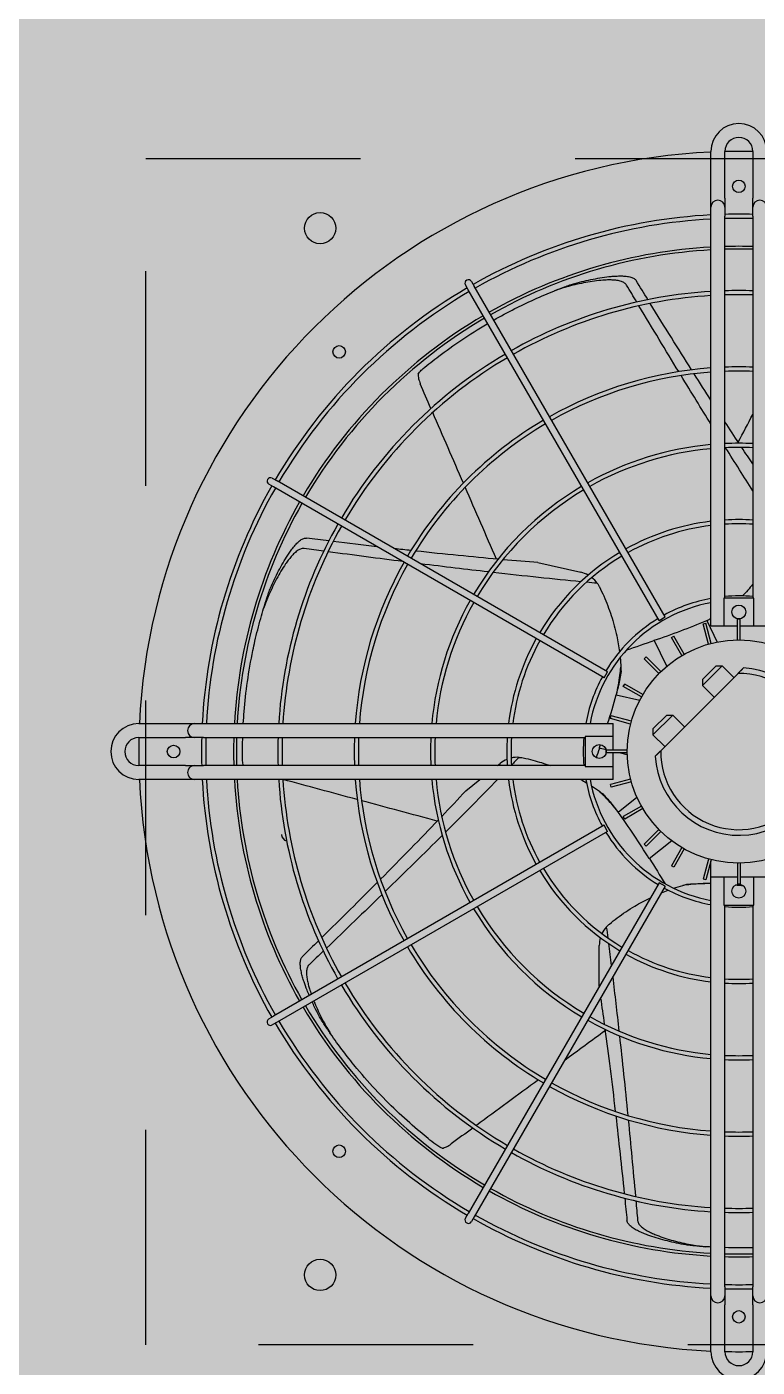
# Model space of a CAD drawing. Header units: metres. Extents: x -11 to 85, y -301 to 135.
# Drawn here: x 66.003 to 66.343, y -176.028 to -175.404 of the extents above; entities that cross this region are included whole.
import ezdxf

# ---------------------------------------------------------------- set-up
doc = ezdxf.new("R2010")
doc.units = ezdxf.units.M
doc.header["$LTSCALE"] = 0.036
doc.linetypes.add('HIDDEN', pattern=[0.375, 0.25, -0.125])
for name, color, linetype in [('elec psiktis', 170, 'Continuous'), ('elec psiktis exartimata', 170, 'Continuous'), ('fan klimatismos hatch', 21, 'Continuous')]:
    doc.layers.add(name, color=color, linetype=linetype)

# ---------------------------------------------------------------- blocks, each defined once
blk = doc.blocks.new('elec psiktis')
at = {"layer": 'fan klimatismos hatch'}
blk.add_hatch(color=256, dxfattribs=at).paths.add_polyline_path([(-2.40544, 2.2384), (-3.58194, 2.2384), (-3.58194, -0.0146), (-2.40544, -0.0146)])
at = {"layer": 'elec psiktis exartimata'}
for p, q in [((-3.00369, 2.07165), (-3.00369, 2.10515)), ((-2.98369, 2.10515), (-2.98369, 2.07165)), ((-2.97369, 2.10515), (-2.97369, 2.07165)), ((-3.00369, 2.07165), (-3.00369, 2.06515)), ((-3.00369, 2.06515), (-3.00369, 2.05865)), ((-2.98369, 2.06515), (-2.98369, 2.07165)), ((-2.98369, 2.05865), (-2.98369, 2.06515)), ((-2.97369, 2.07165), (-2.97369, 2.06515)), ((-2.97369, 2.06515), (-2.97369, 2.05865)), ((-3.00369, 1.78515), (-3.00369, 2.05865)), ((-2.98369, 2.05865), (-2.98369, 1.78515)), ((-2.97369, 2.05865), (-2.97369, 1.76515)), ((-2.94085, 1.77167), (-2.8041, 2.00852)), ((-2.8041, 2.00852), (-2.8021, 2.01199)), ((-2.79777, 2.00949), (-2.79977, 2.00602)), ((-2.93652, 1.76917), (-2.79977, 2.00602)), ((-2.89967, 1.73232), (-2.66281, 1.86907)), ((-2.89717, 1.72799), (-2.66031, 1.86474)), ((-2.66281, 1.86907), (-2.65935, 1.87107)), ((-2.65685, 1.86674), (-2.66031, 1.86474)), ((-2.89369, 1.84336), (-2.89369, 1.81416)), ((-2.98302, 1.78515), (-3.00435, 1.78515)), ((-3.00435, 1.78515), (-3.00435, 1.76515)), ((-2.98302, 1.76515), (-2.98302, 1.78515)), ((-2.99469, 1.77015), (-2.99269, 1.77015)), ((-2.99469, 1.75515), (-2.99469, 1.77015)), ((-2.99269, 1.75515), (-2.99269, 1.77015)), ((-2.97395, 1.75268), (-2.97006, 1.76718)), ((-2.97336, 1.7697), (-2.96924, 1.7697)), ((-2.97006, 1.76718), (-2.96813, 1.76666)), ((-2.94085, 1.77167), (-2.93652, 1.76917)), ((-3.01369, 1.76515), (-3.00435, 1.76515)), ((-3.00435, 1.76515), (-2.99469, 1.76515)), ((-2.99269, 1.76515), (-2.98302, 1.76515)), ((-2.98302, 1.76515), (-2.97369, 1.76515)), ((-2.97369, 1.76515), (-2.97369, 1.75366)), ((-2.97202, 1.75216), (-2.96813, 1.76666)), ((-2.95455, 1.74493), (-2.94705, 1.75793)), ((-2.94705, 1.75793), (-2.94532, 1.75693)), ((-2.95282, 1.74393), (-2.94532, 1.75693)), ((-2.94559, 1.73909), (-2.92944, 1.75197)), ((-2.93783, 1.73242), (-2.92722, 1.74304)), ((-2.93641, 1.73101), (-2.9258, 1.74162)), ((-2.92722, 1.74304), (-2.9258, 1.74162)), ((-2.89967, 1.73232), (-2.89717, 1.72799)), ((-2.92491, 1.71602), (-2.91191, 1.72352)), ((-2.92391, 1.71428), (-2.91091, 1.72179)), ((-2.91191, 1.72352), (-2.91091, 1.72179)), ((-2.90725, 1.7185), (-2.92065, 1.70781)), ((-2.90709, 1.71821), (-2.90452, 1.71499)), ((-2.91668, 1.69682), (-2.90218, 1.70071)), ((-2.90218, 1.70071), (-2.90166, 1.69878)), ((-2.79805, 1.70326), (-2.80822, 1.69515)), ((-2.91616, 1.69489), (-2.90166, 1.69878)), ((-2.90369, 1.69515), (-2.90369, 1.68582)), ((-2.90369, 1.69515), (-2.61019, 1.69515)), ((-2.61019, 1.69515), (-2.60369, 1.69515)), ((-2.60369, 1.69515), (-2.59719, 1.69515)), ((-2.59719, 1.69515), (-2.56369, 1.69515)), ((-2.90369, 1.68582), (-2.90369, 1.67615)), ((-2.88369, 1.68582), (-2.90369, 1.68582)), ((-2.88369, 1.66448), (-2.88369, 1.68582)), ((-2.88369, 1.68515), (-2.61019, 1.68515)), ((-2.82076, 1.68515), (-2.82266, 1.68364)), ((-2.60369, 1.68515), (-2.61019, 1.68515)), ((-2.59719, 1.68515), (-2.60369, 1.68515)), ((-2.59719, 1.68515), (-2.56369, 1.68515)), ((-2.93769, 1.67458), (-2.99311, 1.61916)), ((-2.94065, 1.67162), (-2.93217, 1.66313)), ((-2.91372, 1.67742), (-2.90819, 1.67615)), ((-2.91369, 1.67615), (-2.89869, 1.67615)), ((-2.91369, 1.67415), (-2.89869, 1.67415)), ((-2.90369, 1.67415), (-2.90369, 1.66448)), ((-2.89869, 1.67615), (-2.89869, 1.67415)), ((-2.89854, 1.67395), (-2.89358, 1.67282)), ((-2.93217, 1.66313), (-2.94631, 1.64899)), ((-2.93217, 1.65889), (-2.93217, 1.66313)), ((-2.90369, 1.66448), (-2.88369, 1.66448)), ((-2.90369, 1.66448), (-2.90369, 1.65515)), ((-2.61019, 1.66515), (-2.88369, 1.66515)), ((-2.61019, 1.66515), (-2.60369, 1.66515)), ((-2.60369, 1.66515), (-2.59719, 1.66515)), ((-2.56369, 1.66515), (-2.59719, 1.66515)), ((-2.95479, 1.65748), (-2.94631, 1.64899)), ((-2.94207, 1.64899), (-2.93217, 1.65889)), ((-2.91668, 1.65348), (-2.90218, 1.6496)), ((-2.91616, 1.65542), (-2.90166, 1.65153)), ((-2.61019, 1.65515), (-2.90369, 1.65515)), ((-2.60369, 1.65515), (-2.61019, 1.65515)), ((-2.59719, 1.65515), (-2.60369, 1.65515)), ((-2.56369, 1.65515), (-2.59719, 1.65515)), ((-2.94207, 1.64899), (-2.94631, 1.64899)), ((-2.90166, 1.65153), (-2.90218, 1.6496)), ((-2.97601, 1.63626), (-2.96752, 1.62778)), ((-2.92491, 1.63429), (-2.91191, 1.62679)), ((-2.92391, 1.63602), (-2.91091, 1.62852)), ((-2.9059, 1.6346), (-2.92262, 1.63842)), ((-2.90603, 1.6343), (-2.90695, 1.63028)), ((-2.96752, 1.62778), (-2.98166, 1.61364)), ((-2.97742, 1.61364), (-2.96752, 1.62353)), ((-2.96752, 1.62353), (-2.96752, 1.62778)), ((-2.91091, 1.62852), (-2.91191, 1.62679)), ((-2.99015, 1.62212), (-2.98166, 1.61364)), ((-2.97742, 1.61364), (-2.98166, 1.61364)), ((-2.94206, 1.61404), (-2.93309, 1.59543)), ((-2.93783, 1.61788), (-2.92722, 1.60727)), ((-2.93641, 1.6193), (-2.9258, 1.60869)), ((-2.89717, 1.62232), (-2.89967, 1.61799)), ((-2.89967, 1.61799), (-2.66281, 1.48124)), ((-2.89717, 1.62232), (-2.66031, 1.48557)), ((-2.95455, 1.60538), (-2.94705, 1.59238)), ((-2.95282, 1.60638), (-2.94532, 1.59338)), ((-2.9258, 1.60869), (-2.92722, 1.60727)), ((-2.99469, 1.59516), (-2.99469, 1.58015)), ((-2.99269, 1.59516), (-2.99269, 1.58015)), ((-2.97066, 1.58124), (-2.9781, 1.59669)), ((-2.97395, 1.59763), (-2.97006, 1.58313)), ((-2.97202, 1.59814), (-2.96813, 1.58365)), ((-3.00435, 1.58515), (-3.01369, 1.58515)), ((-3.00435, 1.58515), (-3.00435, 1.56515)), ((-2.99469, 1.58515), (-3.00435, 1.58515)), ((-2.98302, 1.58515), (-2.99269, 1.58515)), ((-2.98302, 1.56515), (-2.98302, 1.58515)), ((-2.97369, 1.58515), (-2.98302, 1.58515)), ((-2.97369, 1.58515), (-2.97369, 1.29165)), ((-2.94532, 1.59338), (-2.94705, 1.59238)), ((-2.99269, 1.58015), (-2.99469, 1.58015)), ((-2.97097, 1.58115), (-2.97369, 1.57984)), ((-2.96813, 1.58365), (-2.97006, 1.58313)), ((-2.93652, 1.58114), (-2.94085, 1.57864)), ((-2.94085, 1.57864), (-2.8041, 1.34178)), ((-2.93652, 1.58114), (-2.79977, 1.34428)), ((-3.00435, 1.56515), (-2.98302, 1.56515)), ((-3.00369, 1.29165), (-3.00369, 1.56515)), ((-2.98369, 1.56515), (-2.98369, 1.29165)), ((-2.84974, 1.53973), (-2.88042, 1.54673)), ((-2.65935, 1.47924), (-2.66281, 1.48124)), ((-2.66031, 1.48557), (-2.65685, 1.48357)), ((-2.8021, 1.33832), (-2.8041, 1.34178)), ((-2.79977, 1.34428), (-2.79777, 1.34082)), ((-3.00369, 1.29165), (-3.00369, 1.28515)), ((-2.98369, 1.28515), (-2.98369, 1.29165)), ((-2.97369, 1.29165), (-2.97369, 1.28515)), ((-3.00369, 1.28515), (-3.00369, 1.27865)), ((-3.00369, 1.24515), (-3.00369, 1.27865)), ((-2.98369, 1.27865), (-2.98369, 1.28515)), ((-2.98369, 1.27865), (-2.98369, 1.24515)), ((-2.97369, 1.28515), (-2.97369, 1.27865)), ((-2.97369, 1.27865), (-2.97369, 1.24515))]:
    blk.add_line(p, q, dxfattribs=at)
at = {"layer": 'elec psiktis exartimata', "linetype": 'HIDDEN'}
for p, q in [((-3.41869, 2.10015), (-2.56869, 2.10015)), ((-2.56869, 2.10015), (-2.56869, 1.25015)), ((-2.56869, 1.25015), (-3.41869, 1.25015))]:
    blk.add_line(p, q, dxfattribs=at)
at = {"layer": 'elec psiktis exartimata'}
for centre, radius in [((-2.99369, 2.08015), 0.0045), ((-2.69369, 2.05015), 0.01125), ((-2.70731, 1.96153), 0.0045), ((-2.99369, 1.77515), 0.005), ((-2.99369, 1.67515), 0.08), ((-2.89369, 1.67515), 0.005), ((-2.58869, 1.67515), 0.0045), ((-2.99369, 1.57515), 0.005), ((-2.70731, 1.38878), 0.0045), ((-2.69369, 1.30015), 0.01125), ((-2.99369, 1.27015), 0.0045)]:
    blk.add_circle(centre, radius, dxfattribs=at)
for centre, radius, start, end in [((-2.99369, 2.10515), 0.02, 0, 180), ((-2.99369, 2.10515), 0.01, 0, 180), ((-2.99369, 1.67515), 0.43, 88.66742, 91.33258), ((-2.99369, 1.67515), 0.43, 2.66588, 87.33412), ((-3.00869, 2.06515), 0.005, 0, 180), ((-2.97869, 2.06515), 0.005, 0, 180), ((-2.99369, 1.67515), 0.385, 88.51163, 91.48837), ((-2.99369, 1.67515), 0.382, 88.49994, 91.50006), ((-2.99369, 1.67515), 0.385, 60.37205, 87.02226), ((-2.99369, 1.67515), 0.382, 60.37498, 86.99885), ((-2.99369, 1.67515), 0.362, 88.41704, 91.58296), ((-2.99369, 1.67515), 0.362, 60.39569, 86.83287), ((-2.99369, 1.67515), 0.36, 88.40825, 91.59175), ((-2.99369, 1.67515), 0.36, 60.39789, 86.81526), ((-2.79994, 2.01074), 0.0025, 330, 150), ((-2.99369, 1.67515), 0.385, 30.37205, 59.62795), ((-2.99369, 1.67515), 0.3303, 88.26508, 91.73492), ((-2.99369, 1.67515), 0.3273, 88.24917, 91.75083), ((-2.99369, 1.67515), 0.3303, 60.43367, 86.52856), ((-2.99369, 1.67515), 0.3273, 60.43764, 86.4967), ((-2.99369, 1.67515), 0.382, 30.37498, 59.62502), ((-2.99369, 1.67515), 0.36, 30.39789, 59.60211), ((-2.99369, 1.67515), 0.362, 30.39569, 59.60431), ((-2.99369, 1.67515), 0.3303, 30.43367, 59.56633), ((-2.99369, 1.67515), 0.2756, 87.9206, 92.0794), ((-2.99369, 1.67515), 0.2756, 60.51974, 85.83845), ((-2.99369, 1.67515), 0.3273, 30.43764, 59.56236), ((-2.99369, 1.67515), 0.2726, 87.8977, 92.1023), ((-2.99369, 1.67515), 0.2726, 60.52546, 85.79257), ((-2.99369, 1.67515), 0.2756, 30.51974, 59.48026), ((-2.99369, 1.67515), 0.2726, 30.52546, 59.47454), ((-2.99369, 1.67515), 0.2209, 87.40537, 92.59463), ((-2.99369, 1.67515), 0.2179, 87.36962, 92.63038), ((-2.99369, 1.67515), 0.2209, 60.64845, 84.8054), ((-2.99369, 1.67515), 0.2179, 60.65738, 84.73368), ((-2.99369, 1.67515), 0.2209, 30.64845, 59.35155), ((-2.99369, 1.67515), 0.382, 3.00115, 29.62502), ((-2.6581, 1.8689), 0.0025, 300, 120), ((-2.99369, 1.67515), 0.385, 2.97774, 29.62795), ((-2.99369, 1.67515), 0.2179, 30.65738, 59.34262), ((-2.99369, 1.67515), 0.362, 3.16713, 29.60431), ((-2.99369, 1.67515), 0.36, 3.18474, 29.60211), ((-2.99369, 1.67515), 0.1662, 86.55052, 93.44948), ((-2.99369, 1.67515), 0.1632, 86.48703, 93.51297), ((-2.99369, 1.67515), 0.1662, 60.86188, 83.08845), ((-2.99369, 1.67515), 0.1632, 60.87773, 82.96076), ((-2.99369, 1.67515), 0.3273, 3.5033, 29.56236), ((-2.99369, 1.67515), 0.3303, 3.47144, 29.56633), ((-2.99369, 1.67515), 0.1632, 30.87773, 59.12227), ((-2.99369, 1.67515), 0.1662, 30.86188, 59.13812), ((-2.91369, 1.81416), 0.02, 318.43967, 334.65773), ((-2.91369, 1.81416), 0.02, 343.60394, 360), ((-2.99369, 1.67515), 0.2726, 4.20743, 29.47454), ((-2.99369, 1.67515), 0.2756, 4.16155, 29.48026), ((-2.99369, 1.67515), 0.1115, 84.85445, 95.14555), ((-2.99369, 1.67515), 0.1115, 61.28477, 79.66681), ((-2.99369, 1.67515), 0.1085, 10.62218, 79.37782), ((-2.99369, 1.67515), 0.2179, 5.26632, 29.34262), ((-2.99369, 1.67515), 0.2209, 5.1946, 29.35155), ((-2.94592, 2.31578), 0.54672, 264.63392, 265.26768), ((-2.99369, 1.67515), 0.1115, 31.28477, 58.71523), ((-2.46304, 2.03723), 0.54672, 211.45128, 215.66029), ((-2.99369, 1.67515), 0.1632, 7.03924, 29.12227), ((-2.99369, 1.67515), 0.1662, 6.91155, 29.13812), ((-2.67069, 1.73465), 0.0046, 0, 76.87914), ((-2.99369, 1.67515), 0.06, 3.18969, 266.81031), ((-2.99369, 1.67515), 0.056, 359.41531, 270.58469), ((-2.99369, 1.67515), 0.1115, 10.33319, 28.71523), ((-2.60369, 1.69015), 0.005, 270, 90), ((-2.56369, 1.67515), 0.02, 270, 90), ((-2.99369, 1.67515), 0.1115, 354.85445, 5.14555), ((-2.99369, 1.67515), 0.1632, 356.48703, 3.51297), ((-2.99369, 1.67515), 0.1662, 356.55052, 3.44948), ((-2.83513, 1.69927), 0.02, 292.17537, 308.57143), ((-2.99369, 1.67515), 0.2179, 357.36962, 2.63038), ((-2.99369, 1.67515), 0.2209, 357.40537, 2.59463), ((-2.99369, 1.67515), 0.2726, 357.8977, 2.1023), ((-2.99369, 1.67515), 0.2756, 357.9206, 2.0794), ((-2.99369, 1.67515), 0.3273, 358.24917, 1.75083), ((-2.99369, 1.67515), 0.3303, 358.26508, 1.73492), ((-2.99369, 1.67515), 0.36, 358.40825, 1.59175), ((-2.99369, 1.67515), 0.362, 358.41704, 1.58296), ((-2.99369, 1.67515), 0.382, 358.49994, 1.50006), ((-2.99369, 1.67515), 0.385, 358.51163, 1.48837), ((-2.99369, 1.67515), 0.43, 358.66742, 1.33258), ((-2.56369, 1.67515), 0.01, 270, 90), ((-2.37975, 1.48603), 0.54672, 160.02271, 160.31194), ((-2.83513, 1.69927), 0.02, 267.0111, 283.22916), ((-2.60369, 1.66015), 0.005, 270, 90), ((-2.99369, 1.67515), 0.1085, 280.62218, 349.37782), ((-2.99369, 1.67515), 0.43, 272.66588, 357.33412), ((-2.37975, 1.48603), 0.54672, 161.98072, 164.23172), ((-2.99369, 1.67515), 0.1115, 331.28477, 349.66681), ((-2.99369, 1.67515), 0.1632, 330.87773, 352.96076), ((-2.99369, 1.67515), 0.1662, 330.86188, 353.08845), ((-2.99369, 1.67515), 0.2179, 330.65738, 354.73368), ((-2.99369, 1.67515), 0.2209, 330.64845, 354.8054), ((-2.99369, 1.67515), 0.2726, 330.52546, 355.79257), ((-2.99369, 1.67515), 0.2756, 330.51974, 355.83845), ((-2.99369, 1.67515), 0.3273, 330.43764, 356.4967), ((-2.99369, 1.67515), 0.3303, 330.43367, 356.52856), ((-2.99369, 1.67515), 0.36, 330.39789, 356.81526), ((-2.99369, 1.67515), 0.362, 330.39569, 356.83287), ((-2.99369, 1.67515), 0.382, 330.37498, 356.99885), ((-2.99369, 1.67515), 0.385, 330.37205, 357.02226), ((-2.99369, 1.67515), 0.1115, 301.28477, 328.71523), ((-2.75876, 1.07724), 0.54672, 108.59414, 112.80315), ((-2.99369, 1.67515), 0.1632, 300.87773, 329.12227), ((-2.99369, 1.67515), 0.1662, 300.86188, 329.13812), ((-2.99369, 1.67515), 0.1115, 280.33319, 298.71523), ((-2.99369, 1.67515), 0.1115, 264.85445, 275.14555), ((-2.99369, 1.67515), 0.2179, 300.65738, 329.34262), ((-2.99369, 1.67515), 0.2209, 300.64845, 329.35155), ((-2.87597, 1.56623), 0.02, 215.58252, 231.80059), ((-2.87597, 1.56623), 0.02, 240.7468, 257.14286), ((-2.99369, 1.67515), 0.2726, 300.52546, 329.47454), ((-2.99369, 1.67515), 0.1632, 277.03924, 299.12227), ((-2.99369, 1.67515), 0.1662, 276.91155, 299.13812), ((-2.99369, 1.67515), 0.2756, 300.51974, 329.48026), ((-2.99369, 1.67515), 0.1632, 266.48703, 273.51297), ((-2.99369, 1.67515), 0.1662, 266.55052, 273.44948), ((-2.99369, 1.67515), 0.3273, 300.43764, 329.56236), ((-2.99369, 1.67515), 0.3303, 300.43367, 329.56633), ((-2.99369, 1.67515), 0.36, 300.39789, 329.60211), ((-2.99369, 1.67515), 0.362, 300.39569, 329.60431), ((-2.99369, 1.67515), 0.2179, 275.26632, 299.34262), ((-2.99369, 1.67515), 0.2209, 275.1946, 299.35155), ((-2.99369, 1.67515), 0.382, 300.37498, 329.62502), ((-2.99369, 1.67515), 0.385, 300.37205, 329.62795), ((-2.6581, 1.4814), 0.0025, 240, 60), ((-2.99369, 1.67515), 0.2179, 267.36962, 272.63038), ((-2.99369, 1.67515), 0.2209, 267.40537, 272.59463), ((-2.99369, 1.67515), 0.2726, 274.20743, 299.47454), ((-2.99369, 1.67515), 0.2756, 274.16155, 299.48026), ((-2.99369, 1.67515), 0.2726, 267.8977, 272.1023), ((-2.99369, 1.67515), 0.2756, 267.9206, 272.0794), ((-2.99369, 1.67515), 0.3273, 273.5033, 299.56236), ((-2.99369, 1.67515), 0.3303, 273.47144, 299.56633), ((-2.99369, 1.67515), 0.36, 273.18474, 299.60211), ((-2.99369, 1.67515), 0.362, 273.16713, 299.60431), ((-2.99369, 1.67515), 0.3273, 268.24917, 271.75083), ((-2.99369, 1.67515), 0.3303, 268.26508, 271.73492), ((-2.99369, 1.67515), 0.382, 273.00115, 299.62502), ((-2.99369, 1.67515), 0.385, 272.97774, 299.62795), ((-2.79994, 1.33957), 0.0025, 210, 30), ((-2.99369, 1.67515), 0.36, 268.40825, 271.59175), ((-2.99369, 1.67515), 0.362, 268.41704, 271.58296), ((-2.99369, 1.67515), 0.382, 268.49994, 271.50006), ((-2.99369, 1.67515), 0.385, 268.51163, 271.48837), ((-3.00869, 1.28515), 0.005, 180, 360), ((-2.97869, 1.28515), 0.005, 180, 360), ((-2.99369, 1.24515), 0.02, 180, 360), ((-2.99369, 1.67515), 0.43, 268.66742, 271.33258), ((-2.99369, 1.24515), 0.01, 180, 360)]:
    blk.add_arc(centre, radius, start, end, dxfattribs=at)
at = {"layer": 'elec psiktis exartimata', "extrusion": (0, 0, -1)}
for centre, major_axis, ratio, start_param, end_param in [((-2.85351, 18.8438), (0, 17.211), 0.018843, 3.347706, 3.351652), ((-2.85351, 18.8438), (0, 17.13139), 0.018843, 3.323531, 3.328609), ((-2.85351, 18.8438), (0, 17.211), 0.018843, 3.330536, 3.346812), ((-2.85351, 18.8438), (0, 17.13139), 0.018843, 3.303429, 3.322502), ((-7.00022, -1.69925), (6.22096, 4.96105), 0.040757, -0.79826, -0.794884), ((-7.00022, -1.69925), (6.22096, 4.96105), 0.040757, -0.808434, -0.798814), ((-2.85351, 18.8438), (0, 17.211), 0.018843, 3.310873, 3.329534), ((-2.85351, 18.8438), (0, 17.13139), 0.018843, 3.279106, 3.30223), ((-7.00022, -1.69925), (6.22096, 4.96105), 0.040757, -0.818699, -0.812439), ((-2.85351, 18.8438), (0, 17.211), 0.018843, 3.295685, 3.30969), ((-2.85351, 18.8438), (0, 17.13139), 0.018843, 3.269232, 3.277575), ((-2.85351, 18.8438), (0, 17.211), 0.018843, 3.286266, 3.29253), ((10.51671, 12.27004), (13.4561, 10.73088), 0.018843, 3.347706, 3.351652), ((10.51671, 12.27004), (13.4561, 10.73088), 0.018843, 3.330536, 3.346812), ((10.51671, 12.27004), (13.39386, 10.68125), 0.018843, 3.323531, 3.328609), ((-2.85351, 18.8438), (0, 17.211), 0.018843, 3.281463, 3.284642), ((10.51671, 12.27004), (13.39386, 10.68125), 0.018843, 3.303429, 3.322502), ((-2.7873, 1.66045), (-0.2022, 0.25355), 0.192511, -1.054205, -0.97772), ((10.51671, 12.27004), (13.4561, 10.73088), 0.018843, 3.310873, 3.329534), ((10.51671, 12.27004), (13.39386, 10.68125), 0.018843, 3.279106, 3.30223), ((10.51671, 12.27004), (13.4561, 10.73088), 0.018843, 3.2903, 3.30969), ((10.51671, 12.27004), (13.39386, 10.68125), 0.018843, 3.266381, 3.277575), ((-8.12993, 2.70369), (-7.75741, 1.77058), 0.040757, 2.322894, 2.332595), ((-8.12993, 2.70369), (-7.75741, 1.77058), 0.040757, 2.333158, 2.342778), ((10.51671, 12.27004), (13.4561, 10.73088), 0.018843, 3.281463, 3.284642), ((-2.8765, 1.50462), (0.07216, 0.31617), 0.192511, -1.054205, -1.028833), ((-3.05395, 1.47721), (0.29218, 0.14071), 0.192511, -1.054205, -0.97772), ((13.71332, -2.28189), (-16.77948, 3.82981), 0.018843, 0.13987, 0.143049), ((13.71332, -2.28189), (-16.77948, 3.82981), 0.018843, 0.144674, 0.168097), ((13.71332, -2.28189), (-16.77948, 3.82981), 0.018843, 0.169281, 0.185293), ((13.71332, -2.28189), (-16.70187, 3.81209), 0.018843, 0.124789, 0.135982), ((13.71332, -2.28189), (-16.70187, 3.81209), 0.018843, 0.137514, 0.160637), ((-5.39194, 6.33212), (-3.45237, 7.16892), 0.040757, 2.322894, 2.332595), ((13.71332, -2.28189), (-16.77948, 3.82981), 0.018843, 0.189296, 0.205219), ((13.71332, -2.28189), (-16.70187, 3.81209), 0.018843, 0.161837, 0.166074), ((13.71332, -2.28189), (-16.70187, 3.81209), 0.018843, 0.170423, 0.180909), ((13.71332, -2.28189), (-16.77948, 3.82981), 0.018843, 0.206114, 0.210059), ((13.71332, -2.28189), (-16.70187, 3.81209), 0.018843, 0.181938, 0.187017), ((4.32922, -13.85409), (-7.46757, 15.50657), 0.018843, 0.155025, 0.168097), ((-5.39194, 6.33212), (-3.45237, 7.16892), 0.040757, 2.333158, 2.342778), ((4.32922, -13.85409), (-7.43303, 15.43485), 0.018843, 0.129765, 0.135982), ((-0.84802, 6.45376), (3.45237, 7.16892), 0.040757, 2.322894, 2.32675), ((4.32922, -13.85409), (-7.43303, 15.43485), 0.018843, 0.137514, 0.145075), ((4.32922, -13.85409), (-7.46757, 15.50657), 0.018843, 0.174837, 0.187941), ((4.32922, -13.85409), (-7.43303, 15.43485), 0.018843, 0.152276, 0.160637), ((-5.39194, 6.33212), (-3.45237, 7.16892), 0.040757, 2.343333, 2.346709), ((4.32922, -13.85409), (-7.46757, 15.50657), 0.018843, 0.188944, 0.205219), ((4.32922, -13.85409), (-7.43303, 15.43485), 0.018843, 0.161837, 0.180909), ((4.32922, -13.85409), (-7.43303, 15.43485), 0.018843, 0.181938, 0.187017), ((4.32922, -13.85409), (-7.46757, 15.50657), 0.018843, 0.206114, 0.210059)]:
    blk.add_ellipse(centre, major_axis=major_axis, ratio=ratio, start_param=start_param, end_param=end_param, dxfattribs=at)
at = {"layer": 'elec psiktis exartimata'}
for points, knots in [([(-3.00369, 2.03061), (-3.00263, 2.03064), (-3.00157, 2.03067), (-2.99825, 2.03073), (-2.99597, 2.03075), (-2.99369, 2.03075)], [94.411027, 94.411027, 94.411027, 94.411027, 97.766405, 97.766405, 104.926774, 104.926774, 104.926774, 104.926774]), ([(-2.96945, 2.02993), (-2.96689, 2.02975), (-2.96431, 2.02955), (-2.96038, 2.02919), (-2.95904, 2.02906), (-2.95769, 2.02893)], [23.843624, 23.843624, 23.843624, 23.843624, 31.17572, 31.17572, 34.967352, 34.967352, 34.967352, 34.967352]), ([(-2.92113, 2.01113), (-2.92116, 2.01142), (-2.92121, 2.0117), (-2.92141, 2.01238), (-2.92158, 2.01278), (-2.922, 2.01353), (-2.92225, 2.01389), (-2.92279, 2.01456), (-2.92308, 2.01487), (-2.92375, 2.01552), (-2.92416, 2.01588), (-2.92501, 2.01655), (-2.92546, 2.01688), (-2.92685, 2.01781), (-2.92784, 2.01839), (-2.92986, 2.01947), (-2.93089, 2.01997), (-2.93294, 2.02089), (-2.93395, 2.02131), (-2.93678, 2.02244), (-2.9387, 2.02312), (-2.94263, 2.0244), (-2.94463, 2.025), (-2.9487, 2.0261), (-2.95076, 2.02662), (-2.95491, 2.02756), (-2.957, 2.02799), (-2.96256, 2.02902), (-2.96604, 2.02954), (-2.96945, 2.02993)], [116.818504, 116.818504, 116.818504, 116.818504, 117.674315, 117.674315, 118.90653, 118.90653, 120.138745, 120.138745, 121.370961, 121.370961, 122.9854, 122.9854, 124.599839, 124.599839, 127.828717, 127.828717, 131.057596, 131.057596, 134.286474, 134.286474, 140.459649, 140.459649, 146.632824, 146.632824, 152.805999, 152.805999, 158.979173, 158.979173, 169.240552, 169.240552, 169.240552, 169.240552]), ([(-2.95769, 2.02893), (-2.95646, 2.02873), (-2.95522, 2.02853), (-2.95177, 2.02791), (-2.94956, 2.02747), (-2.94518, 2.02651), (-2.943, 2.02599), (-2.9387, 2.02487), (-2.93658, 2.02427), (-2.93242, 2.02299), (-2.93038, 2.02231), (-2.92736, 2.02119), (-2.92627, 2.02077), (-2.92406, 2.01984), (-2.92294, 2.01934), (-2.92075, 2.01827), (-2.91968, 2.01769), (-2.91817, 2.01675), (-2.91768, 2.01642), (-2.91674, 2.01574), (-2.91629, 2.01538), (-2.91527, 2.01446), (-2.91467, 2.01381), (-2.914, 2.01273), (-2.91382, 2.01235), (-2.91361, 2.01169), (-2.91355, 2.01141), (-2.91353, 2.01113)], [72.856457, 72.856457, 72.856457, 72.856457, 76.498272, 76.498272, 82.972306, 82.972306, 89.446341, 89.446341, 95.920375, 95.920375, 102.39441, 102.39441, 105.823764, 105.823764, 109.253118, 109.253118, 112.682473, 112.682473, 114.39715, 114.39715, 116.111827, 116.111827, 118.548976, 118.548976, 119.767551, 119.767551, 120.608571, 120.608571, 120.608571, 120.608571]), ([(-2.78118, 1.95943), (-2.78136, 1.95938), (-2.78155, 1.95932), (-2.7823, 1.95908), (-2.78288, 1.95887), (-2.78402, 1.95839), (-2.78458, 1.95813), (-2.78568, 1.95754), (-2.78622, 1.95722), (-2.78703, 1.95669), (-2.78731, 1.95649), (-2.78759, 1.95629)], [148.21489, 148.21489, 148.21489, 148.21489, 148.790276, 148.790276, 150.632855, 150.632855, 152.475435, 152.475435, 154.318014, 154.318014, 155.348889, 155.348889, 155.348889, 155.348889]), ([(-2.78118, 1.95943), (-2.7806, 1.95919), (-2.78003, 1.95892), (-2.77843, 1.95809), (-2.77745, 1.95745), (-2.77653, 1.95675)], [23.505025, 23.505025, 23.505025, 23.505025, 25.859516, 25.859516, 30.318685, 30.318685, 30.318685, 30.318685]), ([(-2.77653, 1.95675), (-2.77287, 1.95393), (-2.76913, 1.95092), (-2.76038, 1.94359), (-2.75534, 1.93914), (-2.74519, 1.92961), (-2.74008, 1.92453), (-2.72994, 1.91378), (-2.72491, 1.90811), (-2.71853, 1.90042), (-2.71709, 1.89866), (-2.71567, 1.89687)], [5.628237, 5.628237, 5.628237, 5.628237, 24.441601, 24.441601, 48.883202, 48.883202, 73.324803, 73.324803, 97.766405, 97.766405, 104.926774, 104.926774, 104.926774, 104.926774]), ([(-2.71567, 1.89687), (-2.71222, 1.89255), (-2.70884, 1.8881), (-2.70407, 1.88151), (-2.70263, 1.87947), (-2.7012, 1.8774)], [104.926774, 104.926774, 104.926774, 104.926774, 122.208006, 122.208006, 129.840338, 129.840338, 129.840338, 129.840338]), ([(-2.68917, 1.85385), (-2.68957, 1.85486), (-2.68999, 1.85586), (-2.69125, 1.8588), (-2.69214, 1.86073), (-2.69399, 1.86456), (-2.69495, 1.86646), (-2.69762, 1.87145), (-2.69938, 1.87449), (-2.7012, 1.8774)], [143.437266, 143.437266, 143.437266, 143.437266, 146.632824, 146.632824, 152.805999, 152.805999, 158.979173, 158.979173, 169.240552, 169.240552, 169.240552, 169.240552]), ([(-2.7012, 1.8774), (-2.69974, 1.87529), (-2.69829, 1.87315), (-2.69612, 1.86985), (-2.69538, 1.86872), (-2.69465, 1.86759)], [23.843624, 23.843624, 23.843624, 23.843624, 31.17572, 31.17572, 34.967352, 34.967352, 34.967352, 34.967352]), ([(-2.69465, 1.86759), (-2.69403, 1.8665), (-2.69342, 1.8654), (-2.69176, 1.86232), (-2.69072, 1.86032), (-2.68912, 1.85707), (-2.68852, 1.85582), (-2.68794, 1.85456)], [72.856457, 72.856457, 72.856457, 72.856457, 76.498272, 76.498272, 82.972306, 82.972306, 86.976106, 86.976106, 86.976106, 86.976106]), ([(-2.68577, 1.82791), (-2.68556, 1.8281), (-2.68537, 1.82832), (-2.68496, 1.8289), (-2.68476, 1.82928), (-2.68444, 1.83008), (-2.68431, 1.8305), (-2.68413, 1.83134), (-2.68406, 1.83176), (-2.68397, 1.83269), (-2.68395, 1.83323), (-2.68395, 1.83432), (-2.68398, 1.83488), (-2.68411, 1.83655), (-2.68428, 1.83768), (-2.68469, 1.83993), (-2.68495, 1.84105), (-2.6855, 1.84322), (-2.6858, 1.84428), (-2.6865, 1.84655), (-2.68692, 1.84783), (-2.68737, 1.84912)], [116.818504, 116.818504, 116.818504, 116.818504, 117.674315, 117.674315, 118.90653, 118.90653, 120.138745, 120.138745, 121.370961, 121.370961, 122.9854, 122.9854, 124.599839, 124.599839, 127.828717, 127.828717, 131.057596, 131.057596, 134.286474, 134.286474, 138.394553, 138.394553, 138.394553, 138.394553]), ([(-2.68589, 1.84997), (-2.68535, 1.8487), (-2.68483, 1.84742), (-2.68353, 1.84413), (-2.6828, 1.84211), (-2.68179, 1.83905), (-2.68144, 1.83793), (-2.68078, 1.83563), (-2.68048, 1.83444), (-2.67996, 1.83206), (-2.67974, 1.83086), (-2.67953, 1.82909), (-2.67948, 1.8285), (-2.67943, 1.82734), (-2.67943, 1.82677), (-2.67952, 1.8254), (-2.67965, 1.82453), (-2.68008, 1.82333), (-2.68026, 1.82295), (-2.68065, 1.82237), (-2.68083, 1.82216), (-2.68103, 1.82196)], [91.858893, 91.858893, 91.858893, 91.858893, 95.920375, 95.920375, 102.39441, 102.39441, 105.823764, 105.823764, 109.253118, 109.253118, 112.682473, 112.682473, 114.39715, 114.39715, 116.111827, 116.111827, 118.548976, 118.548976, 119.767551, 119.767551, 120.608571, 120.608571, 120.608571, 120.608571]), ([(-2.90095, 1.79874), (-2.90277, 1.79724), (-2.90462, 1.79578), (-2.91054, 1.79135), (-2.91474, 1.78854), (-2.92274, 1.78377), (-2.9265, 1.78175), (-2.93032, 1.7799)], [22.344079, 22.344079, 22.344079, 22.344079, 29.207025, 29.207025, 43.810537, 43.810537, 56.185138, 56.185138, 56.185138, 56.185138]), ([(-2.89872, 1.80089), (-2.89898, 1.8006), (-2.89924, 1.80032), (-2.89996, 1.79959), (-2.90044, 1.79915), (-2.90095, 1.79874)], [74.725099, 74.725099, 74.725099, 74.725099, 75.874264, 75.874264, 77.80458, 77.80458, 77.80458, 77.80458]), ([(-2.97369, 1.7697), (-2.97358, 1.7697), (-2.97347, 1.7697), (-2.97112, 1.7697), (-2.96882, 1.76976), (-2.96413, 1.76999), (-2.96174, 1.77017), (-2.95744, 1.77057), (-2.95554, 1.77078), (-2.95363, 1.77101)], [51.900767, 51.900767, 51.900767, 51.900767, 52.250056, 52.250056, 59.476064, 59.476064, 66.702072, 66.702072, 72.30074, 72.30074, 72.30074, 72.30074]), ([(-2.95643, 1.77024), (-2.95646, 1.77024), (-2.95649, 1.77024), (-2.96004, 1.76996), (-2.96351, 1.76978), (-2.96769, 1.76971), (-2.96847, 1.7697), (-2.96924, 1.7697)], [63.116183, 63.116183, 63.116183, 63.116183, 63.200181, 63.200181, 73.733544, 73.733544, 76.156299, 76.156299, 76.156299, 76.156299]), ([(-2.95363, 1.77101), (-2.95406, 1.77089), (-2.95448, 1.77077), (-2.95544, 1.77051), (-2.95596, 1.77037), (-2.95643, 1.77024)], [60.821368, 60.821368, 60.821368, 60.821368, 62.414931, 62.414931, 64.507113, 64.507113, 64.507113, 64.507113]), ([(-2.90729, 1.71847), (-2.90723, 1.71838), (-2.90716, 1.7183), (-2.9057, 1.71646), (-2.90422, 1.7147), (-2.90111, 1.71118), (-2.89948, 1.70942), (-2.89649, 1.70631), (-2.89514, 1.70495), (-2.89377, 1.70361)], [51.900767, 51.900767, 51.900767, 51.900767, 52.250056, 52.250056, 59.476064, 59.476064, 66.702072, 66.702072, 72.30074, 72.30074, 72.30074, 72.30074]), ([(-2.89611, 1.70531), (-2.89613, 1.70533), (-2.89615, 1.70535), (-2.89859, 1.70795), (-2.90089, 1.71056), (-2.90355, 1.71378), (-2.90404, 1.71439), (-2.90452, 1.71499)], [63.116183, 63.116183, 63.116183, 63.116183, 63.200181, 63.200181, 73.733544, 73.733544, 76.156299, 76.156299, 76.156299, 76.156299]), ([(-2.89377, 1.70361), (-2.89413, 1.70386), (-2.89449, 1.70412), (-2.89529, 1.7047), (-2.89572, 1.70502), (-2.89611, 1.70531)], [60.821368, 60.821368, 60.821368, 60.821368, 62.414931, 62.414931, 64.507113, 64.507113, 64.507113, 64.507113]), ([(-2.83925, 1.6797), (-2.84155, 1.68019), (-2.84385, 1.68073), (-2.8503, 1.68242), (-2.85443, 1.6837), (-2.85849, 1.68515)], [22.344079, 22.344079, 22.344079, 22.344079, 29.207025, 29.207025, 41.706566, 41.706566, 41.706566, 41.706566]), ([(-2.63865, 1.68515), (-2.63859, 1.68491), (-2.63854, 1.68467), (-2.63827, 1.68327), (-2.63815, 1.6821), (-2.63813, 1.68095)], [24.928779, 24.928779, 24.928779, 24.928779, 25.859516, 25.859516, 30.318685, 30.318685, 30.318685, 30.318685]), ([(-2.63813, 1.68095), (-2.63806, 1.67633), (-2.63807, 1.67153), (-2.6382, 1.6661), (-2.63821, 1.66563), (-2.63823, 1.66515)], [5.628237, 5.628237, 5.628237, 5.628237, 24.441601, 24.441601, 26.21864, 26.21864, 26.21864, 26.21864]), ([(-2.83617, 1.6793), (-2.83656, 1.67932), (-2.83694, 1.67935), (-2.83796, 1.67947), (-2.8386, 1.67957), (-2.83925, 1.6797)], [74.725099, 74.725099, 74.725099, 74.725099, 75.874264, 75.874264, 77.80458, 77.80458, 77.80458, 77.80458]), ([(-2.63865, 1.65515), (-2.63881, 1.6523), (-2.63901, 1.6494), (-2.63981, 1.63952), (-2.64059, 1.63236), (-2.64267, 1.61773), (-2.64397, 1.61026), (-2.64601, 1.60048), (-2.64649, 1.59826), (-2.647, 1.59603)], [38.531666, 38.531666, 38.531666, 38.531666, 48.883202, 48.883202, 73.324803, 73.324803, 97.766405, 97.766405, 104.926774, 104.926774, 104.926774, 104.926774]), ([(-2.90596, 1.63462), (-2.90598, 1.63451), (-2.90601, 1.6344), (-2.90653, 1.63212), (-2.90698, 1.62986), (-2.9078, 1.62524), (-2.90816, 1.62287), (-2.90873, 1.61859), (-2.90895, 1.61669), (-2.90914, 1.61478)], [51.900767, 51.900767, 51.900767, 51.900767, 52.250056, 52.250056, 59.476064, 59.476064, 66.702072, 66.702072, 72.30074, 72.30074, 72.30074, 72.30074]), ([(-2.90927, 1.61767), (-2.90927, 1.6177), (-2.90926, 1.61773), (-2.90875, 1.62125), (-2.90815, 1.62467), (-2.90729, 1.62877), (-2.90712, 1.62953), (-2.90695, 1.63028)], [63.116183, 63.116183, 63.116183, 63.116183, 63.200181, 63.200181, 73.733544, 73.733544, 76.156299, 76.156299, 76.156299, 76.156299]), ([(-2.90914, 1.61478), (-2.90917, 1.61522), (-2.90919, 1.61566), (-2.90923, 1.61665), (-2.90925, 1.61719), (-2.90927, 1.61767)], [60.821368, 60.821368, 60.821368, 60.821368, 62.414931, 62.414931, 64.507113, 64.507113, 64.507113, 64.507113]), ([(-2.89384, 1.55724), (-2.89489, 1.55935), (-2.8959, 1.56148), (-2.8989, 1.56824), (-2.9007, 1.57296), (-2.90381, 1.58255), (-2.90512, 1.58742), (-2.90696, 1.59609), (-2.90761, 1.59988), (-2.90811, 1.60367)], [22.344079, 22.344079, 22.344079, 22.344079, 29.207025, 29.207025, 43.810537, 43.810537, 58.414049, 58.414049, 69.687336, 69.687336, 69.687336, 69.687336]), ([(-2.647, 1.59603), (-2.64823, 1.59064), (-2.6496, 1.58522), (-2.65178, 1.57739), (-2.65248, 1.57498), (-2.6532, 1.57258)], [104.926774, 104.926774, 104.926774, 104.926774, 122.208006, 122.208006, 129.840338, 129.840338, 129.840338, 129.840338]), ([(-2.97068, 1.58129), (-2.97078, 1.58124), (-2.97088, 1.5812), (-2.97187, 1.58072), (-2.97278, 1.58027), (-2.97369, 1.5798)], [51.900767, 51.900767, 51.900767, 51.900767, 52.250056, 52.250056, 55.469243, 55.469243, 55.469243, 55.469243]), ([(-2.68228, 1.52966), (-2.68199, 1.52962), (-2.6817, 1.52961), (-2.68099, 1.52965), (-2.68057, 1.52973), (-2.67974, 1.52997), (-2.67934, 1.53013), (-2.67857, 1.53051), (-2.6782, 1.53073), (-2.67741, 1.53123), (-2.67698, 1.53155), (-2.67613, 1.53224), (-2.67571, 1.5326), (-2.67449, 1.53375), (-2.67371, 1.53458), (-2.67221, 1.53631), (-2.67149, 1.5372), (-2.67013, 1.539), (-2.6695, 1.53989), (-2.66777, 1.5424), (-2.66668, 1.54412), (-2.66456, 1.54766), (-2.66353, 1.54949), (-2.66154, 1.5532), (-2.66058, 1.5551), (-2.65874, 1.55893), (-2.65786, 1.56087), (-2.65562, 1.56607), (-2.65434, 1.56934), (-2.6532, 1.57258)], [116.818504, 116.818504, 116.818504, 116.818504, 117.674315, 117.674315, 118.90653, 118.90653, 120.138745, 120.138745, 121.370961, 121.370961, 122.9854, 122.9854, 124.599839, 124.599839, 127.828717, 127.828717, 131.057596, 131.057596, 134.286474, 134.286474, 140.459649, 140.459649, 146.632824, 146.632824, 152.805999, 152.805999, 158.979173, 158.979173, 169.240552, 169.240552, 169.240552, 169.240552]), ([(-2.6532, 1.57258), (-2.65394, 1.57012), (-2.65471, 1.56765), (-2.65593, 1.5639), (-2.65636, 1.56262), (-2.65679, 1.56134)], [23.843624, 23.843624, 23.843624, 23.843624, 31.17572, 31.17572, 34.967352, 34.967352, 34.967352, 34.967352]), ([(-2.89223, 1.55459), (-2.89246, 1.55491), (-2.89267, 1.55523), (-2.89322, 1.55609), (-2.89354, 1.55666), (-2.89384, 1.55724)], [74.725099, 74.725099, 74.725099, 74.725099, 75.874264, 75.874264, 77.80458, 77.80458, 77.80458, 77.80458]), ([(-2.65679, 1.56134), (-2.65725, 1.56018), (-2.65773, 1.55902), (-2.6591, 1.55579), (-2.66002, 1.55374), (-2.66193, 1.54968), (-2.66292, 1.54767), (-2.66497, 1.54373), (-2.66603, 1.54179), (-2.6682, 1.53802), (-2.66932, 1.53619), (-2.67108, 1.53349), (-2.67174, 1.53252), (-2.67313, 1.53057), (-2.67387, 1.52959), (-2.6754, 1.5277), (-2.67621, 1.52678), (-2.67746, 1.52552), (-2.67789, 1.52511), (-2.67876, 1.52435), (-2.67921, 1.52399), (-2.68033, 1.52321), (-2.6811, 1.52276), (-2.6823, 1.52235), (-2.68271, 1.52226), (-2.68341, 1.5222), (-2.68369, 1.52221), (-2.68397, 1.52224)], [72.856457, 72.856457, 72.856457, 72.856457, 76.498272, 76.498272, 82.972306, 82.972306, 89.446341, 89.446341, 95.920375, 95.920375, 102.39441, 102.39441, 105.823764, 105.823764, 109.253118, 109.253118, 112.682473, 112.682473, 114.39715, 114.39715, 116.111827, 116.111827, 118.548976, 118.548976, 119.767551, 119.767551, 120.608571, 120.608571, 120.608571, 120.608571]), ([(-2.76383, 1.40472), (-2.76419, 1.40421), (-2.76457, 1.40371), (-2.76574, 1.40234), (-2.76658, 1.40152), (-2.76747, 1.40078)], [23.505025, 23.505025, 23.505025, 23.505025, 25.859516, 25.859516, 30.318685, 30.318685, 30.318685, 30.318685]), ([(-2.76383, 1.40472), (-2.76384, 1.40491), (-2.76385, 1.4051), (-2.76391, 1.40589), (-2.76399, 1.4065), (-2.7642, 1.40772), (-2.76434, 1.40832), (-2.76466, 1.40953), (-2.76485, 1.41012), (-2.76519, 1.41103), (-2.76532, 1.41135), (-2.76546, 1.41167)], [148.21489, 148.21489, 148.21489, 148.21489, 148.790276, 148.790276, 150.632855, 150.632855, 152.475435, 152.475435, 154.318014, 154.318014, 155.348889, 155.348889, 155.348889, 155.348889]), ([(-2.76747, 1.40078), (-2.77104, 1.39784), (-2.7748, 1.39486), (-2.78389, 1.38796), (-2.78935, 1.38404), (-2.8009, 1.37626), (-2.80699, 1.37242), (-2.81348, 1.3686), (-2.8136, 1.36852), (-2.81372, 1.36845)], [5.628237, 5.628237, 5.628237, 5.628237, 24.441601, 24.441601, 48.883202, 48.883202, 73.324803, 73.324803, 73.794065, 73.794065, 73.794065, 73.794065]), ([(-2.81805, 1.36595), (-2.82298, 1.36316), (-2.82806, 1.36043), (-2.83529, 1.35677), (-2.83733, 1.35576), (-2.8394, 1.35477)], [79.270257, 79.270257, 79.270257, 79.270257, 97.766405, 97.766405, 104.926774, 104.926774, 104.926774, 104.926774]), ([(-2.8394, 1.35477), (-2.84437, 1.35237), (-2.84946, 1.35006), (-2.85695, 1.34688), (-2.85926, 1.34593), (-2.86159, 1.345)], [104.926774, 104.926774, 104.926774, 104.926774, 122.208006, 122.208006, 129.840338, 129.840338, 129.840338, 129.840338]), ([(-2.91328, 1.34097), (-2.91313, 1.34072), (-2.91296, 1.34049), (-2.91249, 1.33996), (-2.91216, 1.33968), (-2.91146, 1.33918), (-2.91107, 1.33897), (-2.9103, 1.3386), (-2.9099, 1.33845), (-2.90901, 1.33815), (-2.90849, 1.33801), (-2.90743, 1.33777), (-2.90688, 1.33767), (-2.90523, 1.33743), (-2.90409, 1.33734), (-2.9018, 1.33724), (-2.90065, 1.33724), (-2.89841, 1.3373), (-2.89731, 1.33736), (-2.89427, 1.33757), (-2.89224, 1.33779), (-2.88815, 1.33834), (-2.88609, 1.33867), (-2.88194, 1.33944), (-2.87986, 1.33987), (-2.87572, 1.34082), (-2.87365, 1.34134), (-2.86819, 1.34283), (-2.86483, 1.34387), (-2.86159, 1.345)], [116.818504, 116.818504, 116.818504, 116.818504, 117.674315, 117.674315, 118.90653, 118.90653, 120.138745, 120.138745, 121.370961, 121.370961, 122.9854, 122.9854, 124.599839, 124.599839, 127.828717, 127.828717, 131.057596, 131.057596, 134.286474, 134.286474, 140.459649, 140.459649, 146.632824, 146.632824, 152.805999, 152.805999, 158.979173, 158.979173, 169.240552, 169.240552, 169.240552, 169.240552]), ([(-2.86159, 1.345), (-2.86398, 1.34404), (-2.86639, 1.34311), (-2.87008, 1.34172), (-2.87135, 1.34126), (-2.87261, 1.3408)], [23.843624, 23.843624, 23.843624, 23.843624, 31.17572, 31.17572, 34.967352, 34.967352, 34.967352, 34.967352]), ([(-2.87261, 1.3408), (-2.87381, 1.34044), (-2.87502, 1.34009), (-2.87839, 1.33915), (-2.88057, 1.33858), (-2.88494, 1.33754), (-2.88713, 1.33707), (-2.89149, 1.33621), (-2.89366, 1.33583), (-2.89796, 1.33518), (-2.90009, 1.33491), (-2.9033, 1.3346), (-2.90447, 1.33451), (-2.90686, 1.33439), (-2.90808, 1.33435), (-2.91052, 1.33438), (-2.91174, 1.33443), (-2.91351, 1.33462), (-2.9141, 1.3347), (-2.91524, 1.33491), (-2.9158, 1.33504), (-2.91711, 1.33543), (-2.91794, 1.33575), (-2.91901, 1.33644), (-2.91934, 1.3367), (-2.91981, 1.33721), (-2.91999, 1.33743), (-2.92013, 1.33767)], [72.856457, 72.856457, 72.856457, 72.856457, 76.498272, 76.498272, 82.972306, 82.972306, 89.446341, 89.446341, 95.920375, 95.920375, 102.39441, 102.39441, 105.823764, 105.823764, 109.253118, 109.253118, 112.682473, 112.682473, 114.39715, 114.39715, 116.111827, 116.111827, 118.548976, 118.548976, 119.767551, 119.767551, 120.608571, 120.608571, 120.608571, 120.608571])]:
    blk.add_open_spline(points, degree=3, knots=knots, dxfattribs=at)
for points in [[(-2.99369, 2.03075), (-2.99037, 2.03075), (-2.98704, 2.03071), (-2.98369, 2.03061)], [(-2.97369, 2.03019), (-2.97228, 2.03011), (-2.97086, 2.03002), (-2.96945, 2.02993)], [(-2.94698, 1.77309), (-2.94919, 1.77234), (-2.95141, 1.77165), (-2.95363, 1.77101)], [(-2.93811, 1.77642), (-2.93974, 1.77574), (-2.94139, 1.7751), (-2.94304, 1.77449)], [(-2.888, 1.6997), (-2.88996, 1.70096), (-2.89189, 1.70227), (-2.89377, 1.70361)], [(-2.88043, 1.69515), (-2.88178, 1.69591), (-2.88312, 1.69669), (-2.88444, 1.69749)], [(-2.9086, 1.60783), (-2.90884, 1.61015), (-2.90902, 1.61247), (-2.90914, 1.61478)], [(-3.00369, 1.55531), (-3.00129, 1.55821), (-2.9988, 1.561), (-2.99622, 1.56368)]]:
    blk.add_open_spline(points, degree=3, dxfattribs=at)
for points in [[(-2.93378, 1.67849), (-2.9358, 1.67647), (-2.93769, 1.67458)], [(-2.99311, 1.61916), (-2.995, 1.61727), (-2.99702, 1.61525)]]:
    blk.add_rational_spline(points, [1, 1.00113807364, 1], degree=2, dxfattribs=at)

msp = doc.modelspace()

# ---------------------------------------------------------------- block references
at = {"layer": 'elec psiktis', "linetype": 'Continuous', "xscale": 0.6500000000014552, "yscale": 0.6500000000014552, "zscale": 0.65, "rotation": 180}
msp.add_blockref('elec psiktis', (64.38892, -174.65282), dxfattribs=at)

doc.saveas('drawing.dxf')
